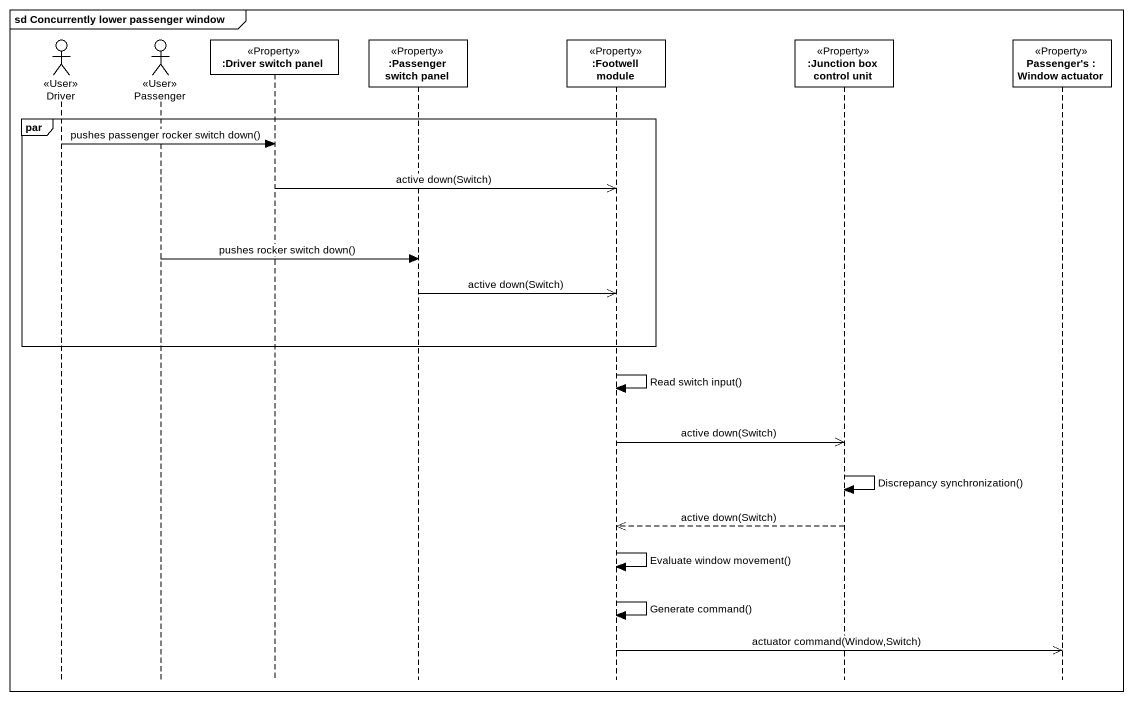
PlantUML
@startuml
mainframe sd Concurrently lower passenger window
hide footbox
actor Driver <<User>>
actor Passenger <<User>>
participant ":Driver switch panel" as Driver_switch_panel <<Property>>
participant ":Passenger switch panel" as Passenger_switch_panel <<Property>>
participant ":Footwell module" as Footwell_module <<Property>>
participant ":Junction box control unit" as Junction_box_control_unit <<Property>>
participant "Passenger's : Window actuator" as Passenger_s <<Property>>

par
  Driver -> Driver_switch_panel : pushes passenger rocker switch down()
  Driver_switch_panel ->> Footwell_module : active down(Switch)
  Passenger -> Passenger_switch_panel : pushes rocker switch down()
  Passenger_switch_panel ->> Footwell_module : active down(Switch)
end
Footwell_module -> Footwell_module : Read switch input()
Footwell_module ->> Junction_box_control_unit : active down(Switch)
Junction_box_control_unit -> Junction_box_control_unit : Discrepancy synchronization()
Junction_box_control_unit -->> Footwell_module : active down(Switch)
Footwell_module -> Footwell_module : Evaluate window movement()
Footwell_module -> Footwell_module : Generate command()
Footwell_module ->> Passenger_s : actuator command(Window,Switch)
@enduml
